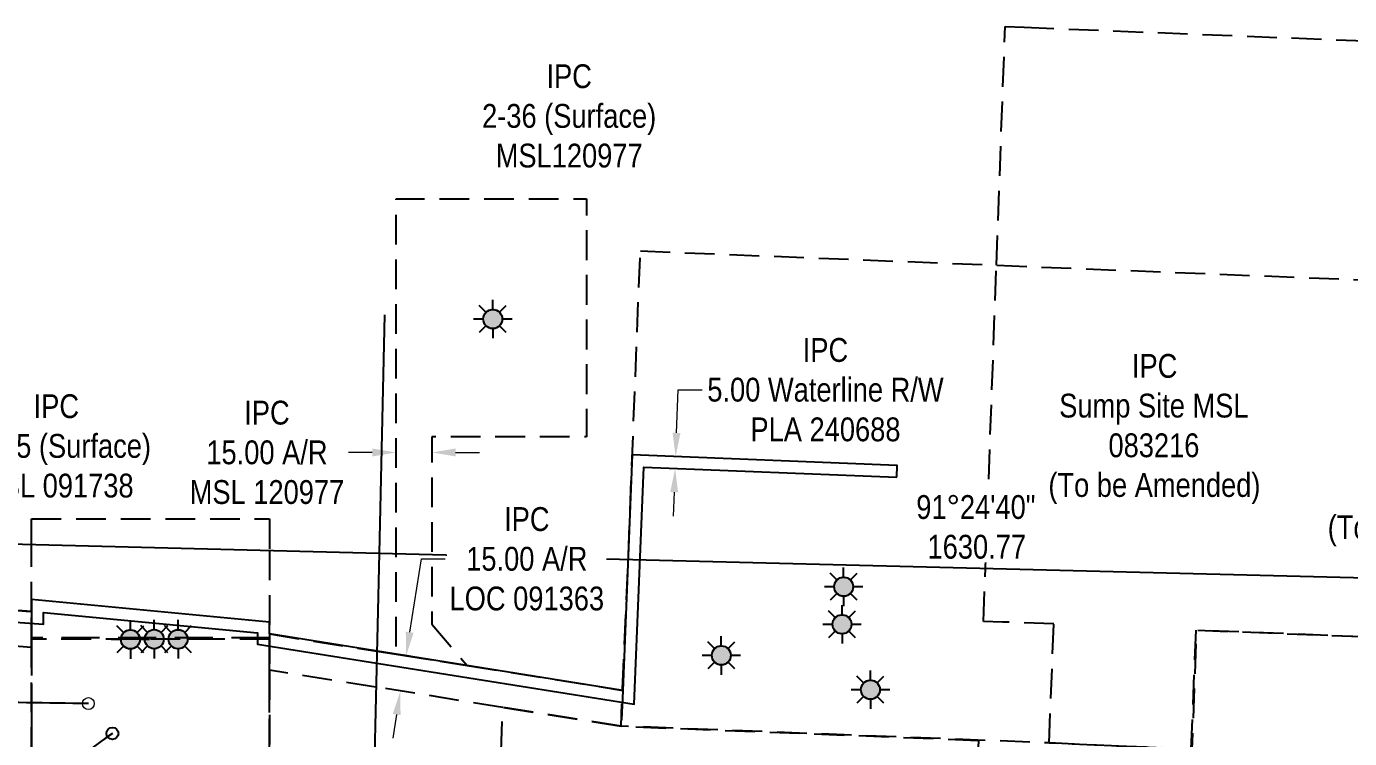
# Model space of a CAD drawing. Extents: x 394065 to 397005, y 6163231 to 6166623.
# Drawn here: x 395440 to 395996, y 6165056 to 6165354 of the extents above; entities that cross this region are included whole.
import ezdxf

# ---------------------------------------------------------------- set-up
doc = ezdxf.new("R2010")
doc.units = 0
doc.header["$LTSCALE"] = 5
doc.header["$PDSIZE"] = 0.5
for name, pattern in [('foc-ACCESSROAD', [3.75, 2.5, -1.25]), ('foc-QUARTERLINE', [33, 25, -3, 2, -3]), ('HIDDEN2', [4.7625, 3.175, -1.5875])]:
    doc.linetypes.add(name, pattern=pattern)
doc.layers.get('Defpoints').update_dxf_attribs({"color": 9})
for name, color, linetype in [('C-AR', 13, 'foc-ACCESSROAD'), ('C-RW', 13, 'Continuous'), ('C-WS', 13, 'foc-ACCESSROAD'), ('C-WS-S', 13, 'Continuous'), ('L-MON', 1, 'Continuous'), ('L-SEC', 7, 'Continuous'), ('L-SECQ', 8, 'foc-QUARTERLINE'), ('T-EXISTING TFA', 220, 'HIDDEN2'), ('T-EXISTING TFA-T', 220, 'Continuous')]:
    doc.layers.add(name, color=color, linetype=linetype)
for name, color, linetype, lineweight in [('C-AR-T', 13, 'Continuous', 9), ('C-RW-T', 13, 'Continuous', 9), ('C-WS-T', 13, 'Continuous', 9)]:
    doc.layers.add(name, color=color, linetype=linetype, lineweight=lineweight)
doc.styles.add('80CG', font='ARIALN.TTF', dxfattribs={"height": 10})
doc.styles.add('80L', font='ARIALN.TTF', dxfattribs={"height": 10})
doc.dimstyles.new('Compass 5 000', dxfattribs={"dimscale": 5, "dimtxt": 9, "dimasz": 2, "dimexe": 0.2, "dimexo": 0.0625, "dimgap": 0.5, "dimtad": 0, "dimtih": 1, "dimtoh": 1, "dimzin": 0, "dimdsep": 46, "dimtxsty": '80CG', "dimcen": 0.1, "dimse1": 1, "dimse2": 1, "dimclrd": 256, "dimclrt": 256, "dimaunit": 1, "dimadec": 4, "dimazin": 0, "dimtfac": 0.06, "dimtofl": 0, "dimtmove": 0, "dimatfit": 1, "dimfxl": 0.2, "dimtolj": 1, "dimtzin": 0, "dimlwd": -1, "dimarcsym": 0})

# ---------------------------------------------------------------- blocks, each defined once
blk = doc.blocks.new('*D428')
at = {"layer": 'C-AR-T', "transparency": 16777216}
for p, q in [((395601.25, 6165100.14), (395606.15, 6165130.92)), ((395606.15, 6165130.92), (395616.15, 6165130.92)), ((395595.74, 6165065.58), (395594.16, 6165055.71))]:
    blk.add_line(p, q, dxfattribs=at)
for points in [[(395599.6, 6165100.4), (395602.89, 6165099.88), (395599.67, 6165090.26)], [(395594.09, 6165065.84), (395597.38, 6165065.32), (395597.31, 6165075.46)]]:
    blk.add_solid(points, dxfattribs=at)
at = {"layer": 'Defpoints', "color": 0, "transparency": 16777216}
for p in [(395564.58, 6165095.86), (395562.22, 6165081.05), (395597.31, 6165075.46)]:
    blk.add_point(p, dxfattribs=at)
at = {"layer": 'C-AR-T', "transparency": 16777216, "insert": (395650.45, 6165130.92), "char_height": 10, "attachment_point": 5, "style": '80CG', "bg_fill": 3, "box_fill_scale": 1.1, "bg_fill_color": 256, "bg_fill_true_color": 13158600, "bg_fill_transparency": 0}
blk.add_mtext('\\A1;IPC\\P15.00 A/R\\PLOC 091363', dxfattribs=at)
blk = doc.blocks.new('*D429')
at = {"layer": 'C-AR-T', "transparency": 16777216}
for p, q in [((395585.53, 6165175.61), (395575.53, 6165175.61)), ((395620.53, 6165175.62), (395630.53, 6165175.62))]:
    blk.add_line(p, q, dxfattribs=at)
for points in [[(395585.53, 6165177.28), (395585.53, 6165173.95), (395595.53, 6165175.61)], [(395620.53, 6165177.28), (395620.53, 6165173.95), (395610.53, 6165175.62)]]:
    blk.add_solid(points, dxfattribs=at)
at = {"layer": 'Defpoints', "color": 0, "transparency": 16777216}
for p in [(395595.53, 6165176.23), (395595.53, 6165175.61), (395610.53, 6165176.24)]:
    blk.add_point(p, dxfattribs=at)
at = {"layer": 'C-AR-T', "transparency": 16777216, "insert": (395541.25, 6165175.61), "char_height": 10, "attachment_point": 5, "style": '80CG'}
blk.add_mtext('\\A1;IPC\\P15.00 A/R^JMSL 120977', dxfattribs=at)
blk = doc.blocks.new('GAS')
h = blk.add_hatch(color=255)
h.dxf.hatch_style = 1
edge = h.paths.add_edge_path()
edge.add_arc((0, 0), 0.9, 0, 360)
for p, q in [((-0.57, 0.57), (-1.14, 1.14)), ((0, 0.81), (0, 1.62)), ((0.57, 0.57), (1.14, 1.14)), ((-0.81, 0), (-1.62, 0)), ((1.62, 0), (0.81, 0)), ((-0.57, -0.57), (-1.14, -1.14)), ((0, -0.81), (0, -1.62)), ((1.14, -1.14), (0.57, -0.57))]:
    blk.add_line(p, q)
blk.add_circle((0, 0), 0.8)
blk = doc.blocks.new('*D491')
at = {"layer": 'C-RW-T', "transparency": 16777216}
for p, q in [((395713.36, 6165183.88), (395714.08, 6165201.92)), ((395714.08, 6165201.92), (395724.08, 6165201.92)), ((395712.38, 6165158.91), (395711.98, 6165148.91))]:
    blk.add_line(p, q, dxfattribs=at)
for points in [[(395711.7, 6165183.95), (395715.03, 6165183.82), (395712.97, 6165173.89)], [(395710.71, 6165158.97), (395714.04, 6165158.84), (395712.77, 6165168.9)]]:
    blk.add_solid(points, dxfattribs=at)
at = {"layer": 'Defpoints', "color": 0, "transparency": 16777216}
for p in [(395712.97, 6165173.89), (395754.83, 6165172.24), (395754.63, 6165167.25)]:
    blk.add_point(p, dxfattribs=at)
at = {"layer": 'C-RW-T', "transparency": 16777216, "insert": (395775.95, 6165201.92), "char_height": 10, "attachment_point": 5, "style": '80CG'}
blk.add_mtext('\\A1;IPC\\P5.00 Waterline R/W\\PPLA 240688', dxfattribs=at)

msp = doc.modelspace()

# ---------------------------------------------------------------- linework, layer by layer
at = {"layer": 'C-AR'}
for points in [[(395442.324, 6165108.834), (395442.321, 6165093.801), (394943.128, 6165129.626), (394943.125, 6165144.659), (395442.324, 6165108.834)], [(395690.738, 6165075.746), (395690.094, 6165060.665), (395640.378, 6165068.59), (395587.047, 6165077.092), (395542.312, 6165084.223), (395542.31, 6165099.408), (395587.399, 6165092.22), (395595.545, 6165090.922), (395625.354, 6165086.169), (395690.738, 6165075.746)]]:
    msp.add_lwpolyline(points, close=True, dxfattribs=at)
at = {"layer": 'C-RW', "flags": 128}
msp.add_lwpolyline([(395805.928, 6165165.221), (395806.125, 6165170.216), (395694.765, 6165174.61), (395690.738, 6165075.746), (395542.31, 6165099.408), (395542.309, 6165104.43), (395442.325, 6165113.856), (395442.324, 6165108.834), (395340.827, 6165116.113), (395340.826, 6165139.569), (395300.826, 6165140.575), (395300.826, 6165189.184), (395231.319, 6165189.185), (395231.319, 6165184.186), (395295.828, 6165184.186), (395295.828, 6165135.702), (395335.828, 6165134.695), (395335.828, 6165111.461), (395447.321, 6165103.464), (395447.322, 6165108.364), (395537.312, 6165099.881), (395537.312, 6165095.143), (395695.504, 6165069.925), (395699.556, 6165169.419)], close=True, dxfattribs=at)
at = {"layer": 'C-WS'}
for points in [[(396100.564, 6165120.53), (396099.516, 6165094.305), (395931.525, 6165101.021), (395929.532, 6165051.048), (395869.914, 6165053.566), (395871.898, 6165103.62), (395850.339, 6165104.405), (395842.342, 6165104.696), (395843.159, 6165126.963), (395847.822, 6165254.245), (395851.442, 6165354.483), (395859.432, 6165354.161), (396109.505, 6165344.165), (396100.564, 6165120.53)], [(395542.317, 6165047.745), (395442.309, 6165047.773), (395442.321, 6165093.801), (395442.324, 6165108.834), (395442.33, 6165137.015), (395442.333, 6165147.715), (395542.303, 6165147.723), (395542.305, 6165134.502), (395542.31, 6165099.408), (395542.312, 6165084.223), (395542.317, 6165047.745)], [(395542.31, 6165097.228), (395442.346, 6165097.256), (395442.321, 6165093.801), (395442.324, 6165108.834), (395442.33, 6165137.015), (395442.333, 6165147.715), (395542.303, 6165147.723), (395542.305, 6165134.502), (395542.31, 6165099.408), (395542.312, 6165084.223), (395542.31, 6165097.228)], [(395542.317, 6165047.745), (395542.31, 6165097.228), (395442.346, 6165097.256), (395442.353, 6165047.773)]]:
    msp.add_lwpolyline(points, close=True, dxfattribs=at)
at = {"layer": 'C-WS', "flags": 128}
for points in [[(395610.537, 6165103.525), (395625.354, 6165086.169), (395595.545, 6165090.922), (395595.539, 6165133.165), (395595.533, 6165182.21), (395595.524, 6165282.174), (395675.496, 6165282.183), (395675.506, 6165182.218), (395610.527, 6165182.212), (395610.534, 6165132.789), (395610.537, 6165103.525)], [(395698.153, 6165260.236), (396105.665, 6165243.92), (396099.705, 6165094.24), (395961.858, 6165099.712), (395931.875, 6165100.874), (395929.924, 6165050.947), (395869.918, 6165053.666), (395690.036, 6165060.72), (395693.056, 6165130.572)], [(395840.195, 6165054.742), (395834.292, 6164905.003), (395819.337, 6164905.584), (395634.276, 6164912.805), (395640.378, 6165068.59), (395690.094, 6165060.665), (395825.346, 6165055.327), (395840.195, 6165054.742)]]:
    msp.add_lwpolyline(points, close=True, dxfattribs=at)
at = {"layer": 'L-SEC'}
for p, q in [((394783.711, 6165153.628), (395588.358, 6165133.345)), ((395588.358, 6165133.345), (396392.327, 6165113.258))]:
    msp.add_line(p, q, dxfattribs=at)
at = {"layer": 'L-SECQ'}
for p, q in [((395590.711, 6165233.44), (395588.358, 6165133.345)), ((395588.358, 6165133.345), (395570.319, 6164359.202))]:
    msp.add_line(p, q, dxfattribs=at)
at = {"layer": 'T-EXISTING TFA'}
msp.add_lwpolyline([(395542.277, 6165097.817), (395442.313, 6165097.811), (395442.316, 6165047.836), (395542.28, 6165047.842)], close=True, dxfattribs=at)

# ---------------------------------------------------------------- block references
at = {"layer": 'C-WS-S', "xscale": 4.998209999999965, "yscale": 4.998209999999965, "zscale": 4.998209999999965}
for p in [(395636.141, 6165231.658), (395483.861, 6165097.128), (395493.881, 6165097.222), (395503.898, 6165097.205), (395732.188, 6165090.417)]:
    msp.add_blockref('GAS', p, dxfattribs=at)
at = {"layer": 'C-WS-S', "color": 2, "xscale": 4.99820999999997, "yscale": 4.99820999999997, "zscale": 4.99820999999997}
for p in [(395783.594, 6165119.252), (395782.902, 6165103.458), (395794.848, 6165076.007)]:
    msp.add_blockref('GAS', p, dxfattribs=at)

# ---------------------------------------------------------------- texts
at = {"layer": 'C-WS-T', "insert": (395668.247, 6165316.876), "char_height": 9.99642, "width": 78.96667, "attachment_point": 5, "style": '80CG', "bg_fill": 3, "box_fill_scale": 1.15, "bg_fill_color": 256, "bg_fill_true_color": 256, "bg_fill_transparency": 0}
msp.add_mtext('\\A1;IPC\\P2-36 (Surface)\\PMSL120977', dxfattribs=at)
at = {"layer": 'C-WS-T', "insert": (395452.74, 6165178.308), "char_height": 9.99642, "width": 94.0334, "attachment_point": 5, "style": '80CG'}
msp.add_mtext('\\A1;IPC\\P14-25 (Surface)\\PMSL 091738', dxfattribs=at)
at = {"layer": 'C-WS-T', "insert": (395982.289, 6165199.227), "char_height": 9.9964, "attachment_point": 1, "style": '80L'}
msp.add_mtext_dynamic_manual_height_columns('\\pi40.773;IPC\\P\\pi25.714;Plant Site\\P\\pi18.428;MLL 090122\\P\\pi4.7188;(To be Cancelled) ', width=99.07106, gutter_width=49.982, heights=[0], dxfattribs=at)

# ---------------------------------------------------------------- dimensions: what is measured, and where the dimension line sits
at = {"layer": 'C-RW-T', "color": 5}
dim = msp.add_linear_dim(base=(395712.969, 6165173.892), p1=(395754.628, 6165167.246), p2=(395754.825, 6165172.24), angle=87.74022, text='IPC\\P5.00 Waterline R/W\\PPLA 240688', dimstyle='Compass 5 000', dxfattribs=at)
dim.commit()
dim.dimension.update_dxf_attribs({"geometry": '*D491', "text_midpoint": (395775.955, 6165201.917), "dimtype": 161})

# ---------------------------------------------------------------- leaders
at = {"layer": 'C-WS-T', "path_type": 1}
msp.add_leader([(395466.194, 6165070.178), (395414.29, 6165070.93)], dimstyle='Compass 5 000', override={"dimasz": 1, "dimldrblk": 'DotBlank'}, dxfattribs=at)
at = {"layer": 'T-EXISTING TFA-T', "path_type": 1}
msp.add_leader([(395476.307, 6165057.65), (395432.876, 6165026.988)], dimstyle='Compass 5 000', override={"dimasz": 1, "dimldrblk": 'DotBlank'}, dxfattribs=at)

# ---------------------------------------------------------------- next in the draw order: texts
at = {"layer": 'C-WS-T', "insert": (395869.231, 6165216.959), "char_height": 9.99633, "attachment_point": 1, "style": '80L', "bg_fill": 2}
msp.add_mtext_dynamic_manual_height_columns('\\pi35.497;IPC\\P\\pi4.9527;Sump Site MSL \\P\\pi25.654;083216\\P\\pi0.39433;(To be Amended)', width=88.51907, gutter_width=50, heights=[0], dxfattribs=at)

# ---------------------------------------------------------------- next in the draw order: dimensions: what is measured, and where the dimension line sits
at = {"layer": 'C-AR-T', "color": 3}
dim = msp.add_linear_dim(base=(395597.312, 6165075.456), p1=(395564.584, 6165095.857), p2=(395562.223, 6165081.049), angle=260.94333, text='IPC\\P15.00 A/R\\PLOC 091363', dimstyle='Compass 5 000', override={"dimtfill": 1}, dxfattribs=at)
dim.commit()
dim.dimension.update_dxf_attribs({"geometry": '*D428', "text_midpoint": (395650.453, 6165130.918), "dimtype": 161})

# ---------------------------------------------------------------- next in the draw order: texts
at = {"layer": 'L-MON', "color": 6, "insert": (395813.842, 6165157.712), "char_height": 10, "attachment_point": 1, "style": '80L', "bg_fill": 3, "box_fill_scale": 1.15, "bg_fill_color": 256, "bg_fill_true_color": 256, "bg_fill_transparency": 0}
msp.add_mtext_dynamic_manual_height_columns('\\pi0.27851;91°24\'40"\\P\\pi4.9988;1630.77', width=49.63615, gutter_width=50, heights=[0], dxfattribs=at)

# ---------------------------------------------------------------- next in the draw order: dimensions: what is measured, and where the dimension line sits
at = {"layer": 'C-AR-T'}
dim = msp.add_linear_dim(base=(395595.534, 6165175.614), p1=(395610.528, 6165176.237), p2=(395595.534, 6165176.235), angle=180.00697, text='IPC\\P15.00 A/R^JMSL 120977', dimstyle='Compass 5 000', dxfattribs=at)
dim.commit()
dim.dimension.update_dxf_attribs({"geometry": '*D429', "text_midpoint": (395541.25, 6165175.611), "dimtype": 161})

doc.saveas('drawing.dxf')
